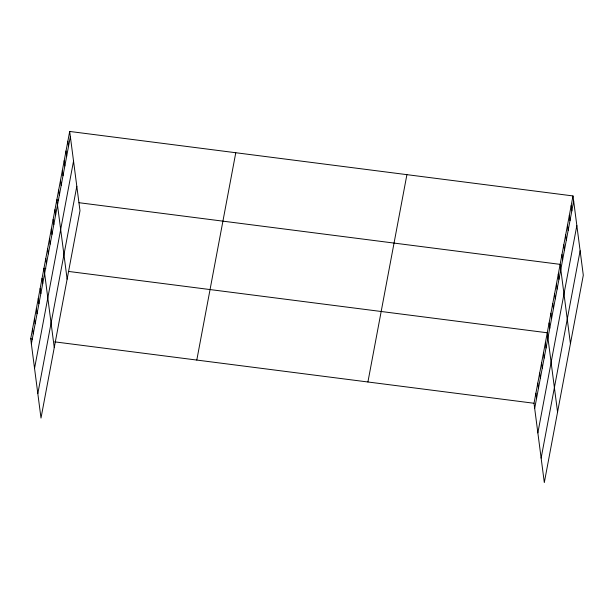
<?xml version="1.0" encoding="UTF-8"?>
<svg xmlns="http://www.w3.org/2000/svg" width="614" height="614" viewBox="0 0 614 614"><rect width="100%" height="100%" fill="white"/><g stroke="black" fill="none" stroke-linecap="round" stroke-linejoin="round"><path stroke-width="0.92" d="M69.689 131.45L79.989 210.732L41 418.065L30.7 338.774L69.689 131.45L573 195.935L583.3 275.226L544.311 482.55L534.011 403.268L573 195.935M31.368 343.932L70.364 136.6M34.545 368.392L73.542 161.068M37.822 393.597L76.811 186.272M196.795 360.057L235.784 152.725M367.916 381.985L406.913 174.652M534.679 408.417L573.668 201.093M537.856 432.885L576.845 225.553M541.134 458.09L580.123 250.765M58.668 200.103L56.826 199.865L67.126 279.155M78.968 202.704L560.137 264.358L570.429 343.64M45.804 268.518L43.955 268.28L54.255 347.57M68.868 271.472L547.266 332.773L557.566 412.063M30.7 338.774L32.542 339.012M54.692 341.852L534.011 403.268M571.166 205.713L571.834 210.863M569.324 215.483L569.992 220.641M567.489 225.261L568.157 230.411M565.647 235.032L566.315 240.189M563.813 244.809L564.481 249.959M561.971 254.58L562.639 259.737M558.295 274.128L558.963 279.286M556.461 283.906L557.128 289.056M554.619 293.676L555.286 298.834M552.784 303.454L553.452 308.604M550.942 313.224L551.61 318.382M549.108 323.002L549.776 328.152M545.37 342.842L546.046 348M543.482 352.912L544.15 358.069M541.586 362.981L542.254 368.139M539.691 373.051L540.358 378.209M537.795 383.128L538.47 388.278M535.907 393.198L536.575 398.348M67.855 141.22L68.522 146.378M66.013 150.998L66.688 156.148M64.178 160.768L64.846 165.926M62.336 170.546L63.012 175.696M60.502 180.316L61.17 185.474M58.66 190.094L59.335 195.244M54.984 209.635L55.659 214.793M53.149 219.413L53.817 224.571M51.307 229.183L51.983 234.341M49.473 238.961L50.141 244.119M47.631 248.731L48.306 253.889M45.797 258.509L46.464 263.667M42.067 278.357L42.734 283.507M40.171 288.426L40.839 293.576M38.275 298.496L38.943 303.646M36.38 308.566L37.055 313.716M34.491 318.635L35.159 323.785M32.596 328.705L33.263 333.862"/></g></svg>
